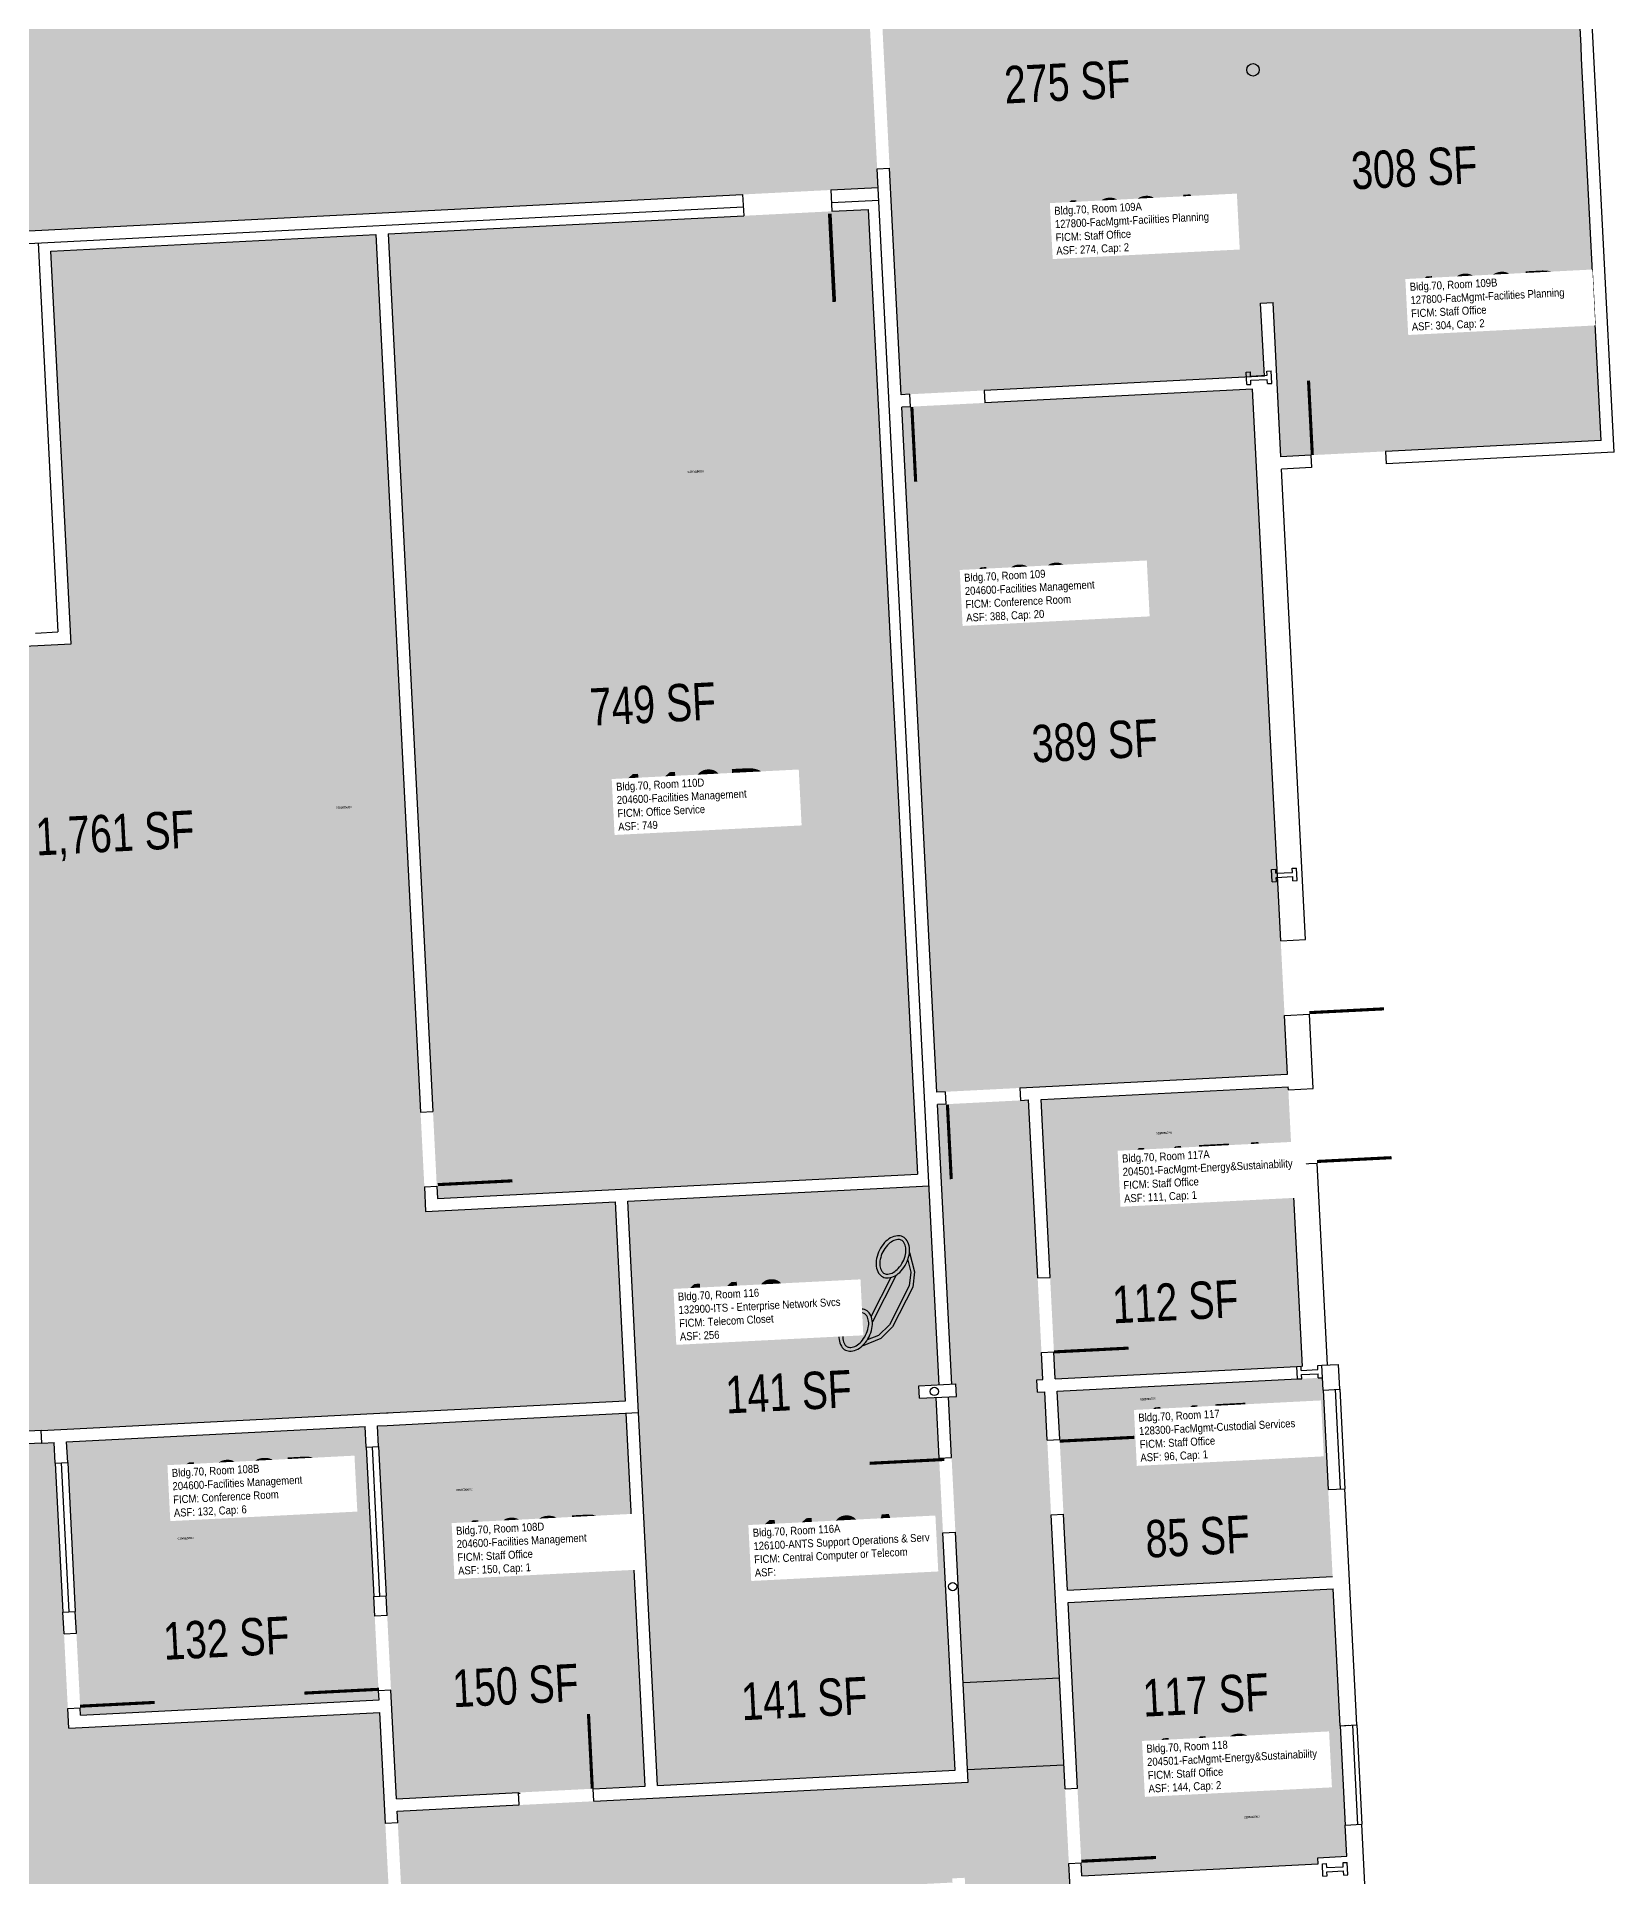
# Model space of a CAD drawing. Header units: inches. Extents: x 69217536 to 69218852, y 27687196 to 27690610.
# Drawn here: x 69218092 to 69218852, y 27687961 to 27688848 of the extents above; entities that cross this region are included whole.
import ezdxf
from ezdxf.enums import TextEntityAlignment as Align

# ---------------------------------------------------------------- set-up
doc = ezdxf.new("R2010")
doc.units = ezdxf.units.IN
doc.header["$LTSCALE"] = 50
doc.header["$MEASUREMENT"] = 0
doc.layers.get('0').update_dxf_attribs({"linetype": 'CONTINUOUS'})
for name, color, linetype in [('A-COLS', 5, 'CONTINUOUS'), ('A-DOOR', 2, 'CONTINUOUS'), ('A-FLOR', 3, 'CONTINUOUS'), ('A-GLAZ', 1, 'CONTINUOUS'), ('A-IDEN-ICON', 4, 'CONTINUOUS'), ('A-IDEN-RNUM', 7, 'CONTINUOUS'), ('A-IDEN-SNUM', 4, 'CONTINUOUS'), ('A-IDEN-VNUM', 4, 'CONTINUOUS'), ('A-WALL', 5, 'CONTINUOUS'), ('AREA-TEXT', 3, 'CONTINUOUS'), ('Rooms-Category-Color', 7, 'CONTINUOUS'), ('Rooms-College-Color', 7, 'CONTINUOUS'), ('Rooms-Department-Color', 7, 'CONTINUOUS'), ('Rooms-Division-Color', 7, 'CONTINUOUS'), ('Rooms-Information', 7, 'CONTINUOUS')]:
    doc.layers.add(name, color=color, linetype=linetype)
doc.styles.add('CP_AREA', font='arial.ttf', dxfattribs={"height": 15})
doc.styles.add('CP_ROOMSNUMBER', font='arial.ttf', dxfattribs={"height": 1})
doc.styles.add('CP_ROOMVNUMBER', font='arial.ttf', dxfattribs={"width": 0.85, "height": 0.075})

# ---------------------------------------------------------------- blocks, each defined once
blk = doc.blocks.new('CPPHONE')
for p, q in [((0.0096, 0.0252), (-0.0196, -0.0252)), ((0.0169, 0.0279), (-0.0182, -0.0329))]:
    blk.add_line(p, q)
for points in [[(0.0288, 0.0786, 0.139889), (0.0216, 0.0804, 0.107118), (0.0122, 0.0781, 0.079812), (0.0039, 0.0722, 0.067459), (-0.0035, 0.0626, 0.067459), (-0.008, 0.0515, 0.079812), (-0.009, 0.0413, 0.107118), (-0.0064, 0.032, 0.139889), (-0.0012, 0.0267, 0.139889), (0.0061, 0.0248, 0.107118), (0.0155, 0.0272, 0.079812), (0.0238, 0.0331, 0.067459), (0.0312, 0.0426, 0.067459), (0.0357, 0.0538, 0.079812), (0.0367, 0.0639, 0.107118), (0.034, 0.0732, 0.139889)], [(0.0263, 0.0743, 0.139889), (0.0218, 0.0754, 0.107118), (0.0144, 0.0736, 0.079812), (0.0074, 0.0686, 0.067459), (0.0008, 0.0601, 0.067459), (-0.0032, 0.0502, 0.079812), (-0.004, 0.0417, 0.107118), (-0.0019, 0.0344, 0.139889), (0.0013, 0.031, 0.139889), (0.0059, 0.0298, 0.107118), (0.0133, 0.0317, 0.079812), (0.0203, 0.0367, 0.067459), (0.0268, 0.0451, 0.067459), (0.0309, 0.055, 0.079812), (0.0317, 0.0636, 0.107118), (0.0296, 0.0709, 0.139889)], [(-0.0262, -0.0167, 0.139889), (-0.0334, -0.0148, 0.107118), (-0.0428, -0.0172, 0.079812), (-0.0511, -0.0231, 0.067459), (-0.0585, -0.0326, 0.067459), (-0.063, -0.0438, 0.079812), (-0.064, -0.0539, 0.107118), (-0.0614, -0.0632, 0.139889), (-0.0562, -0.0686, 0.139889), (-0.0489, -0.0704, 0.107118), (-0.0395, -0.0681, 0.079812), (-0.0312, -0.0622, 0.067459), (-0.0238, -0.0526, 0.067459), (-0.0193, -0.0415, 0.079812), (-0.0183, -0.0313, 0.107118), (-0.021, -0.022, 0.139889)], [(-0.0287, -0.021, 0.139889), (-0.0332, -0.0198, 0.107118), (-0.0406, -0.0217, 0.079812), (-0.0476, -0.0267, 0.067459), (-0.0542, -0.0351, 0.067459), (-0.0582, -0.045, 0.079812), (-0.059, -0.0536, 0.107118), (-0.0569, -0.0609, 0.139889), (-0.0537, -0.0643, 0.139889), (-0.0491, -0.0654, 0.107118), (-0.0417, -0.0636, 0.079812), (-0.0347, -0.0586, 0.067459), (-0.0282, -0.0501, 0.067459), (-0.0241, -0.0402, 0.079812), (-0.0233, -0.0317, 0.107118), (-0.0254, -0.0244, 0.139889)]]:
    blk.add_lwpolyline(points, format="xyb", close=True)
for points in [[(0.0364, 0.0572), (0.0417, 0.0308), (0.0382, 0.0108), (0.0082, -0.0411), (-0.0083, -0.0558), (-0.0338, -0.0645)], [(0.0334, 0.047), (0.0366, 0.0307), (0.0334, 0.0126), (0.0043, -0.0379), (-0.0109, -0.0514), (-0.0265, -0.0567)]]:
    blk.add_lwpolyline(points)

msp = doc.modelspace()

# ---------------------------------------------------------------- hatches: boundary and pattern name
at = {"layer": 'Rooms-Category-Color', "linetype": 'ByBlock', "true_color": 0xfa9ba3}
for points in [[(69218497.06, 27688774.86), (69218075.11, 27688753.34), (69217739.65, 27688736.34), (69217733.71, 27688852.81), (69217891.51, 27688860.85), (69217878.35, 27689118.79), (69218477.94, 27689149.37)], [(69218665.35, 27688915.95), (69218831.64, 27688924.44), (69218835.8, 27688843.04), (69218835.8, 27688843.04), (69218836.1, 27688837.05), (69218836.1, 27688837.05), (69218845.5, 27688652.97), (69218691.2, 27688645.1), (69218687.4, 27688719.48), (69218675.4, 27688718.87), (69218665.34, 27688915.95)], [(69218496.32, 27688907.32), (69218665.35, 27688915.95), (69218675.4, 27688718.87), (69218681.41, 27688719.17), (69218683.21, 27688683.93), (69218508.17, 27688675), (69218496.31, 27688907.32)], [(69218260.96, 27688752.52), (69218492.3, 27688764.31), (69218516.01, 27688299.28), (69218284.67, 27688287.47)], [(69218677.52, 27688677.63), (69218508.47, 27688669.01), (69218522.9, 27688386.32), (69218525.33, 27688338.73), (69218529.36, 27688338.93), (69218586.97, 27688341.87), (69218629.84, 27688344.06), (69218653.55, 27688345.27), (69218694.38, 27688347.35)], [(69218699.27, 27688251.56), (69218696.59, 27688303.97), (69218694.76, 27688339.92), (69218694.68, 27688341.36), (69218575.57, 27688335.28), (69218582.44, 27688200.54), (69218701.56, 27688206.62)], [(69218713.96, 27688147.17), (69218711.51, 27688195.1), (69218711.2, 27688201.1), (69218709.2, 27688201), (69218701.21, 27688200.59), (69218699.22, 27688200.49), (69218583.37, 27688194.58), (69218588.26, 27688098.7), (69218716.1, 27688105.23)], [(69218375.65, 27688183.97), (69218260.52, 27688178.1), (69218255.8, 27688177.86), (69218256.31, 27688167.87), (69218259.98, 27688095.97), (69218260.47, 27688086.37), (69218264.97, 27687998.1), (69218384.82, 27688004.21)], [(69218250.31, 27688167.56), (69218249.8, 27688177.55), (69218105.99, 27688170.22), (69218106.5, 27688160.23), (69218110.16, 27688088.32), (69218112.53, 27688041.97), (69218112.71, 27688038.39), (69218256.52, 27688045.72), (69218256.3, 27688050.11), (69218254.47, 27688086.06), (69218253.98, 27688095.65)], [(69218256.84, 27688039.73), (69218107.04, 27688032.09), (69218106.55, 27688041.67), (69218104.19, 27688088.02), (69218100.52, 27688159.92), (69218100.01, 27688169.91), (69218094.02, 27688169.6), (69217758.46, 27688152.49), (69217760.5, 27688112.41), (69217761.82, 27688086.58), (69217761.97, 27688083.58), (69217768.69, 27687951.75), (69217768.84, 27687948.76), (69217771.9, 27687888.84), (69218232.04, 27687912.3), (69218263.26, 27687913.89), (69218259.58, 27687986.13)], [(69218716.4, 27688099.23), (69218588.57, 27688092.71), (69218594.97, 27687967.2), (69218595.29, 27687960.88), (69218709.14, 27687966.69), (69218708.99, 27687969.68), (69218722.97, 27687970.4), (69218722.21, 27687985.38), (69218719.76, 27688033.31)]]:
    msp.add_hatch(color=241, dxfattribs=at).paths.add_polyline_path(points)
at = {"layer": 'Rooms-Category-Color', "linetype": 'ByBlock', "true_color": 0xe3c5e1}
for points in [[(69218108.09, 27688554.93), (69218098.44, 27688744.23), (69218254.95, 27688752.21), (69218278.99, 27688281.18), (69218370.43, 27688285.83), (69218375.33, 27688189.96), (69217761.13, 27688158.65), (69217736.96, 27688632.13), (69217828.73, 27688636.81), (69217830.61, 27688599.86), (69217971.35, 27688607.03), (69217974.36, 27688548.11)], [(69218390.8, 27688004.51), (69218534.15, 27688011.82), (69218526.97, 27688152.65), (69218383.62, 27688145.34)]]:
    msp.add_hatch(color=254, dxfattribs=at).paths.add_polyline_path(points)
at = {"layer": 'Rooms-Category-Color', "linetype": 'ByBlock', "true_color": 0xadadad}
for points in [[(69218573.8, 27688194.09), (69218573.49, 27688200.08), (69218576.45, 27688200.23), (69218569.58, 27688334.98), (69218525.62, 27688332.73), (69218532.52, 27688197.99), (69218534.58, 27688198.09), (69218534.88, 27688192.1), (69218530.97, 27688191.9), (69218540.46, 27688006.1), (69218265.3, 27687992.07), (69218265.59, 27687986.41), (69218269.12, 27687917.17), (69218273.83, 27687917.41), (69218370.98, 27687922.36), (69218369.61, 27687949.33), (69218381.96, 27687949.96), (69218532.92, 27687957.7), (69218532.81, 27687959.69), (69218538.81, 27687960), (69218553.59, 27687670.38), (69218504.19, 27687667.82), (69218384.27, 27687661.73), (69218336.34, 27687659.26), (69218328.35, 27687658.85), (69218328.04, 27687664.84), (69218330.04, 27687664.95), (69218327.59, 27687712.91), (69218279.65, 27687710.46), (69218282.1, 27687662.53), (69218284.1, 27687662.63), (69218284.4, 27687656.64), (69218184.53, 27687651.54), (69218183.62, 27687669.51), (69218165.64, 27687668.6), (69218166.56, 27687650.62), (69218041.26, 27687644.22), (69218005.3, 27687642.39), (69217995.78, 27687641.9), (69217943.74, 27687639.24), (69217827.49, 27687741.45), (69217785.55, 27687739.31), (69217786.77, 27687715.34), (69217788.6, 27687679.39), (69217790.6, 27687679.49), (69217790.7, 27687677.5), (69217798.69, 27687677.9), (69217798.59, 27687679.9), (69217800.59, 27687680), (69217800.89, 27687674.01), (69217798.89, 27687673.91), (69217798.79, 27687675.91), (69217790.8, 27687675.5), (69217790.91, 27687673.5), (69217788.91, 27687673.4), (69217790.74, 27687637.45), (69217857.65, 27687640.86), (69217857.96, 27687634.87), (69217835.99, 27687633.74), (69217836.88, 27687616.28), (69217839.66, 27687561.84), (69217941.75, 27687567.04), (69217951.51, 27687567.54), (69217999.45, 27687569.99), (69218280.09, 27687584.32), (69218279.78, 27687590.31), (69218458.38, 27687599.43), (69218741.18, 27687613.87), (69218735.91, 27687717.01), (69218735.72, 27687720.73), (69218721.74, 27687720.01), (69218721.54, 27687724.01), (69218601.69, 27687717.89), (69218601.12, 27687729.16), (69218591.74, 27687912.95), (69218588.98, 27687966.9), (69218577.38, 27688194.27), (69218573.8, 27688194.09)], [(69218516.62, 27688197.18), (69218526.53, 27688197.68), (69218521.63, 27688293.56), (69218376.43, 27688286.15), (69218383.62, 27688145.33), (69218526.97, 27688152.65), (69218524.98, 27688191.6), (69218516.93, 27688191.19)]]:
    msp.add_hatch(color=253, dxfattribs=at).paths.add_polyline_path(points)
at = {"layer": 'Rooms-College-Color', "linetype": 'ByBlock', "true_color": 0x80bc67}
for points in [[(69218497.06, 27688774.86), (69218075.11, 27688753.34), (69217739.65, 27688736.34), (69217733.71, 27688852.81), (69217891.51, 27688860.85), (69217878.35, 27689118.79), (69218477.94, 27689149.37)], [(69218665.35, 27688915.95), (69218831.64, 27688924.44), (69218835.8, 27688843.04), (69218835.8, 27688843.04), (69218836.1, 27688837.05), (69218836.1, 27688837.05), (69218845.5, 27688652.97), (69218691.2, 27688645.1), (69218687.4, 27688719.48), (69218675.4, 27688718.87), (69218665.34, 27688915.95)], [(69218496.32, 27688907.32), (69218665.35, 27688915.95), (69218675.4, 27688718.87), (69218681.41, 27688719.17), (69218683.21, 27688683.93), (69218508.17, 27688675), (69218496.31, 27688907.32)], [(69218260.96, 27688752.52), (69218492.3, 27688764.31), (69218516.01, 27688299.28), (69218284.67, 27688287.47)], [(69218108.09, 27688554.93), (69218098.44, 27688744.23), (69218254.95, 27688752.21), (69218278.99, 27688281.18), (69218370.43, 27688285.83), (69218375.33, 27688189.96), (69217761.13, 27688158.65), (69217736.96, 27688632.13), (69217828.73, 27688636.81), (69217830.61, 27688599.86), (69217971.35, 27688607.03), (69217974.36, 27688548.11)], [(69218677.52, 27688677.63), (69218508.47, 27688669.01), (69218522.9, 27688386.32), (69218525.33, 27688338.73), (69218529.36, 27688338.93), (69218586.97, 27688341.87), (69218629.84, 27688344.06), (69218653.55, 27688345.27), (69218694.38, 27688347.35)], [(69218699.27, 27688251.56), (69218696.59, 27688303.97), (69218694.76, 27688339.92), (69218694.68, 27688341.36), (69218575.57, 27688335.28), (69218582.44, 27688200.54), (69218701.56, 27688206.62)], [(69218516.62, 27688197.18), (69218526.53, 27688197.68), (69218521.63, 27688293.56), (69218376.43, 27688286.15), (69218383.62, 27688145.33), (69218526.97, 27688152.65), (69218524.98, 27688191.6), (69218516.93, 27688191.19)], [(69218713.96, 27688147.17), (69218711.51, 27688195.1), (69218711.2, 27688201.1), (69218709.2, 27688201), (69218701.21, 27688200.59), (69218699.22, 27688200.49), (69218583.37, 27688194.58), (69218588.26, 27688098.7), (69218716.1, 27688105.23)], [(69218375.65, 27688183.97), (69218260.52, 27688178.1), (69218255.8, 27688177.86), (69218256.31, 27688167.87), (69218259.98, 27688095.97), (69218260.47, 27688086.37), (69218264.97, 27687998.1), (69218384.82, 27688004.21)], [(69218250.31, 27688167.56), (69218249.8, 27688177.55), (69218105.99, 27688170.22), (69218106.5, 27688160.23), (69218110.16, 27688088.32), (69218112.53, 27688041.97), (69218112.71, 27688038.39), (69218256.52, 27688045.72), (69218256.3, 27688050.11), (69218254.47, 27688086.06), (69218253.98, 27688095.65)], [(69218256.84, 27688039.73), (69218107.04, 27688032.09), (69218106.55, 27688041.67), (69218104.19, 27688088.02), (69218100.52, 27688159.92), (69218100.01, 27688169.91), (69218094.02, 27688169.6), (69217758.46, 27688152.49), (69217760.5, 27688112.41), (69217761.82, 27688086.58), (69217761.97, 27688083.58), (69217768.69, 27687951.75), (69217768.84, 27687948.76), (69217771.9, 27687888.84), (69218232.04, 27687912.3), (69218263.26, 27687913.89), (69218259.58, 27687986.13)], [(69218716.4, 27688099.23), (69218588.57, 27688092.71), (69218594.97, 27687967.2), (69218595.29, 27687960.88), (69218709.14, 27687966.69), (69218708.99, 27687969.68), (69218722.97, 27687970.4), (69218722.21, 27687985.38), (69218719.76, 27688033.31)]]:
    msp.add_hatch(color=83, dxfattribs=at).paths.add_polyline_path(points)
at = {"layer": 'Rooms-College-Color', "linetype": 'ByBlock', "true_color": 0xadadad}
for points in [[(69218573.8, 27688194.09), (69218573.49, 27688200.08), (69218576.45, 27688200.23), (69218569.58, 27688334.98), (69218525.62, 27688332.73), (69218532.52, 27688197.99), (69218534.58, 27688198.09), (69218534.88, 27688192.1), (69218530.97, 27688191.9), (69218540.46, 27688006.1), (69218265.3, 27687992.07), (69218265.59, 27687986.41), (69218269.12, 27687917.17), (69218273.83, 27687917.41), (69218370.98, 27687922.36), (69218369.61, 27687949.33), (69218381.96, 27687949.96), (69218532.92, 27687957.7), (69218532.81, 27687959.69), (69218538.81, 27687960), (69218553.59, 27687670.38), (69218504.19, 27687667.82), (69218384.27, 27687661.73), (69218336.34, 27687659.26), (69218328.35, 27687658.85), (69218328.04, 27687664.84), (69218330.04, 27687664.95), (69218327.59, 27687712.91), (69218279.65, 27687710.46), (69218282.1, 27687662.53), (69218284.1, 27687662.63), (69218284.4, 27687656.64), (69218184.53, 27687651.54), (69218183.62, 27687669.51), (69218165.64, 27687668.6), (69218166.56, 27687650.62), (69218041.26, 27687644.22), (69218005.3, 27687642.39), (69217995.78, 27687641.9), (69217943.74, 27687639.24), (69217827.49, 27687741.45), (69217785.55, 27687739.31), (69217786.77, 27687715.34), (69217788.6, 27687679.39), (69217790.6, 27687679.49), (69217790.7, 27687677.5), (69217798.69, 27687677.9), (69217798.59, 27687679.9), (69217800.59, 27687680), (69217800.89, 27687674.01), (69217798.89, 27687673.91), (69217798.79, 27687675.91), (69217790.8, 27687675.5), (69217790.91, 27687673.5), (69217788.91, 27687673.4), (69217790.74, 27687637.45), (69217857.65, 27687640.86), (69217857.96, 27687634.87), (69217835.99, 27687633.74), (69217836.88, 27687616.28), (69217839.66, 27687561.84), (69217941.75, 27687567.04), (69217951.51, 27687567.54), (69217999.45, 27687569.99), (69218280.09, 27687584.32), (69218279.78, 27687590.31), (69218458.38, 27687599.43), (69218741.18, 27687613.87), (69218735.91, 27687717.01), (69218735.72, 27687720.73), (69218721.74, 27687720.01), (69218721.54, 27687724.01), (69218601.69, 27687717.89), (69218601.12, 27687729.16), (69218591.74, 27687912.95), (69218588.98, 27687966.9), (69218577.38, 27688194.27), (69218573.8, 27688194.09)], [(69218390.8, 27688004.51), (69218534.15, 27688011.82), (69218526.97, 27688152.65), (69218383.62, 27688145.34)]]:
    msp.add_hatch(color=253, dxfattribs=at).paths.add_polyline_path(points)
at = {"layer": 'Rooms-Department-Color', "linetype": 'ByBlock', "true_color": 0x80bc67}
for points in [[(69218497.06, 27688774.86), (69218075.11, 27688753.34), (69217739.65, 27688736.34), (69217733.71, 27688852.81), (69217891.51, 27688860.85), (69217878.35, 27689118.79), (69218477.94, 27689149.37)], [(69218665.35, 27688915.95), (69218831.64, 27688924.44), (69218835.8, 27688843.04), (69218835.8, 27688843.04), (69218836.1, 27688837.05), (69218836.1, 27688837.05), (69218845.5, 27688652.97), (69218691.2, 27688645.1), (69218687.4, 27688719.48), (69218675.4, 27688718.87), (69218665.34, 27688915.95)], [(69218496.32, 27688907.32), (69218665.35, 27688915.95), (69218675.4, 27688718.87), (69218681.41, 27688719.17), (69218683.21, 27688683.93), (69218508.17, 27688675), (69218496.31, 27688907.32)], [(69218260.96, 27688752.52), (69218492.3, 27688764.31), (69218516.01, 27688299.28), (69218284.67, 27688287.47)], [(69218108.09, 27688554.93), (69218098.44, 27688744.23), (69218254.95, 27688752.21), (69218278.99, 27688281.18), (69218370.43, 27688285.83), (69218375.33, 27688189.96), (69217761.13, 27688158.65), (69217736.96, 27688632.13), (69217828.73, 27688636.81), (69217830.61, 27688599.86), (69217971.35, 27688607.03), (69217974.36, 27688548.11)], [(69218677.52, 27688677.63), (69218508.47, 27688669.01), (69218522.9, 27688386.32), (69218525.33, 27688338.73), (69218529.36, 27688338.93), (69218586.97, 27688341.87), (69218629.84, 27688344.06), (69218653.55, 27688345.27), (69218694.38, 27688347.35)], [(69218699.27, 27688251.56), (69218696.59, 27688303.97), (69218694.76, 27688339.92), (69218694.68, 27688341.36), (69218575.57, 27688335.28), (69218582.44, 27688200.54), (69218701.56, 27688206.62)], [(69218713.96, 27688147.17), (69218711.51, 27688195.1), (69218711.2, 27688201.1), (69218709.2, 27688201), (69218701.21, 27688200.59), (69218699.22, 27688200.49), (69218583.37, 27688194.58), (69218588.26, 27688098.7), (69218716.1, 27688105.23)], [(69218375.65, 27688183.97), (69218260.52, 27688178.1), (69218255.8, 27688177.86), (69218256.31, 27688167.87), (69218259.98, 27688095.97), (69218260.47, 27688086.37), (69218264.97, 27687998.1), (69218384.82, 27688004.21)], [(69218250.31, 27688167.56), (69218249.8, 27688177.55), (69218105.99, 27688170.22), (69218106.5, 27688160.23), (69218110.16, 27688088.32), (69218112.53, 27688041.97), (69218112.71, 27688038.39), (69218256.52, 27688045.72), (69218256.3, 27688050.11), (69218254.47, 27688086.06), (69218253.98, 27688095.65)], [(69218256.84, 27688039.73), (69218107.04, 27688032.09), (69218106.55, 27688041.67), (69218104.19, 27688088.02), (69218100.52, 27688159.92), (69218100.01, 27688169.91), (69218094.02, 27688169.6), (69217758.46, 27688152.49), (69217760.5, 27688112.41), (69217761.82, 27688086.58), (69217761.97, 27688083.58), (69217768.69, 27687951.75), (69217768.84, 27687948.76), (69217771.9, 27687888.84), (69218232.04, 27687912.3), (69218263.26, 27687913.89), (69218259.58, 27687986.13)], [(69218390.8, 27688004.51), (69218534.15, 27688011.82), (69218526.97, 27688152.65), (69218383.62, 27688145.34)], [(69218716.4, 27688099.23), (69218588.57, 27688092.71), (69218594.97, 27687967.2), (69218595.29, 27687960.88), (69218709.14, 27687966.69), (69218708.99, 27687969.68), (69218722.97, 27687970.4), (69218722.21, 27687985.38), (69218719.76, 27688033.31)]]:
    msp.add_hatch(color=83, dxfattribs=at).paths.add_polyline_path(points)
at = {"layer": 'Rooms-Department-Color', "linetype": 'ByBlock', "true_color": 0xacacac}
for points in [[(69218573.8, 27688194.09), (69218573.49, 27688200.08), (69218576.45, 27688200.23), (69218569.58, 27688334.98), (69218525.62, 27688332.73), (69218532.52, 27688197.99), (69218534.58, 27688198.09), (69218534.88, 27688192.1), (69218530.97, 27688191.9), (69218540.46, 27688006.1), (69218265.3, 27687992.07), (69218265.59, 27687986.41), (69218269.12, 27687917.17), (69218273.83, 27687917.41), (69218370.98, 27687922.36), (69218369.61, 27687949.33), (69218381.96, 27687949.96), (69218532.92, 27687957.7), (69218532.81, 27687959.69), (69218538.81, 27687960), (69218553.59, 27687670.38), (69218504.19, 27687667.82), (69218384.27, 27687661.73), (69218336.34, 27687659.26), (69218328.35, 27687658.85), (69218328.04, 27687664.84), (69218330.04, 27687664.95), (69218327.59, 27687712.91), (69218279.65, 27687710.46), (69218282.1, 27687662.53), (69218284.1, 27687662.63), (69218284.4, 27687656.64), (69218184.53, 27687651.54), (69218183.62, 27687669.51), (69218165.64, 27687668.6), (69218166.56, 27687650.62), (69218041.26, 27687644.22), (69218005.3, 27687642.39), (69217995.78, 27687641.9), (69217943.74, 27687639.24), (69217827.49, 27687741.45), (69217785.55, 27687739.31), (69217786.77, 27687715.34), (69217788.6, 27687679.39), (69217790.6, 27687679.49), (69217790.7, 27687677.5), (69217798.69, 27687677.9), (69217798.59, 27687679.9), (69217800.59, 27687680), (69217800.89, 27687674.01), (69217798.89, 27687673.91), (69217798.79, 27687675.91), (69217790.8, 27687675.5), (69217790.91, 27687673.5), (69217788.91, 27687673.4), (69217790.74, 27687637.45), (69217857.65, 27687640.86), (69217857.96, 27687634.87), (69217835.99, 27687633.74), (69217836.88, 27687616.28), (69217839.66, 27687561.84), (69217941.75, 27687567.04), (69217951.51, 27687567.54), (69217999.45, 27687569.99), (69218280.09, 27687584.32), (69218279.78, 27687590.31), (69218458.38, 27687599.43), (69218741.18, 27687613.87), (69218735.91, 27687717.01), (69218735.72, 27687720.73), (69218721.74, 27687720.01), (69218721.54, 27687724.01), (69218601.69, 27687717.89), (69218601.12, 27687729.16), (69218591.74, 27687912.95), (69218588.98, 27687966.9), (69218577.38, 27688194.27), (69218573.8, 27688194.09)], [(69218516.62, 27688197.18), (69218526.53, 27688197.68), (69218521.63, 27688293.56), (69218376.43, 27688286.15), (69218383.62, 27688145.33), (69218526.97, 27688152.65), (69218524.98, 27688191.6), (69218516.93, 27688191.19)]]:
    msp.add_hatch(color=253, dxfattribs=at).paths.add_polyline_path(points)
at = {"layer": 'Rooms-Division-Color', "linetype": 'ByBlock', "true_color": 0x80bc67}
for points in [[(69218497.06, 27688774.86), (69218075.11, 27688753.34), (69217739.65, 27688736.34), (69217733.71, 27688852.81), (69217891.51, 27688860.85), (69217878.35, 27689118.79), (69218477.94, 27689149.37)], [(69218665.35, 27688915.95), (69218831.64, 27688924.44), (69218835.8, 27688843.04), (69218835.8, 27688843.04), (69218836.1, 27688837.05), (69218836.1, 27688837.05), (69218845.5, 27688652.97), (69218691.2, 27688645.1), (69218687.4, 27688719.48), (69218675.4, 27688718.87), (69218665.34, 27688915.95)], [(69218496.32, 27688907.32), (69218665.35, 27688915.95), (69218675.4, 27688718.87), (69218681.41, 27688719.17), (69218683.21, 27688683.93), (69218508.17, 27688675), (69218496.31, 27688907.32)], [(69218260.96, 27688752.52), (69218492.3, 27688764.31), (69218516.01, 27688299.28), (69218284.67, 27688287.47)], [(69218108.09, 27688554.93), (69218098.44, 27688744.23), (69218254.95, 27688752.21), (69218278.99, 27688281.18), (69218370.43, 27688285.83), (69218375.33, 27688189.96), (69217761.13, 27688158.65), (69217736.96, 27688632.13), (69217828.73, 27688636.81), (69217830.61, 27688599.86), (69217971.35, 27688607.03), (69217974.36, 27688548.11)], [(69218677.52, 27688677.63), (69218508.47, 27688669.01), (69218522.9, 27688386.32), (69218525.33, 27688338.73), (69218529.36, 27688338.93), (69218586.97, 27688341.87), (69218629.84, 27688344.06), (69218653.55, 27688345.27), (69218694.38, 27688347.35)], [(69218699.27, 27688251.56), (69218696.59, 27688303.97), (69218694.76, 27688339.92), (69218694.68, 27688341.36), (69218575.57, 27688335.28), (69218582.44, 27688200.54), (69218701.56, 27688206.62)], [(69218713.96, 27688147.17), (69218711.51, 27688195.1), (69218711.2, 27688201.1), (69218709.2, 27688201), (69218701.21, 27688200.59), (69218699.22, 27688200.49), (69218583.37, 27688194.58), (69218588.26, 27688098.7), (69218716.1, 27688105.23)], [(69218375.65, 27688183.97), (69218260.52, 27688178.1), (69218255.8, 27688177.86), (69218256.31, 27688167.87), (69218259.98, 27688095.97), (69218260.47, 27688086.37), (69218264.97, 27687998.1), (69218384.82, 27688004.21)], [(69218250.31, 27688167.56), (69218249.8, 27688177.55), (69218105.99, 27688170.22), (69218106.5, 27688160.23), (69218110.16, 27688088.32), (69218112.53, 27688041.97), (69218112.71, 27688038.39), (69218256.52, 27688045.72), (69218256.3, 27688050.11), (69218254.47, 27688086.06), (69218253.98, 27688095.65)], [(69218256.84, 27688039.73), (69218107.04, 27688032.09), (69218106.55, 27688041.67), (69218104.19, 27688088.02), (69218100.52, 27688159.92), (69218100.01, 27688169.91), (69218094.02, 27688169.6), (69217758.46, 27688152.49), (69217760.5, 27688112.41), (69217761.82, 27688086.58), (69217761.97, 27688083.58), (69217768.69, 27687951.75), (69217768.84, 27687948.76), (69217771.9, 27687888.84), (69218232.04, 27687912.3), (69218263.26, 27687913.89), (69218259.58, 27687986.13)], [(69218390.8, 27688004.51), (69218534.15, 27688011.82), (69218526.97, 27688152.65), (69218383.62, 27688145.34)], [(69218716.4, 27688099.23), (69218588.57, 27688092.71), (69218594.97, 27687967.2), (69218595.29, 27687960.88), (69218709.14, 27687966.69), (69218708.99, 27687969.68), (69218722.97, 27687970.4), (69218722.21, 27687985.38), (69218719.76, 27688033.31)]]:
    msp.add_hatch(color=83, dxfattribs=at).paths.add_polyline_path(points)
at = {"layer": 'Rooms-Division-Color', "linetype": 'ByBlock', "true_color": 0xadadad}
for points in [[(69218573.8, 27688194.09), (69218573.49, 27688200.08), (69218576.45, 27688200.23), (69218569.58, 27688334.98), (69218525.62, 27688332.73), (69218532.52, 27688197.99), (69218534.58, 27688198.09), (69218534.88, 27688192.1), (69218530.97, 27688191.9), (69218540.46, 27688006.1), (69218265.3, 27687992.07), (69218265.59, 27687986.41), (69218269.12, 27687917.17), (69218273.83, 27687917.41), (69218370.98, 27687922.36), (69218369.61, 27687949.33), (69218381.96, 27687949.96), (69218532.92, 27687957.7), (69218532.81, 27687959.69), (69218538.81, 27687960), (69218553.59, 27687670.38), (69218504.19, 27687667.82), (69218384.27, 27687661.73), (69218336.34, 27687659.26), (69218328.35, 27687658.85), (69218328.04, 27687664.84), (69218330.04, 27687664.95), (69218327.59, 27687712.91), (69218279.65, 27687710.46), (69218282.1, 27687662.53), (69218284.1, 27687662.63), (69218284.4, 27687656.64), (69218184.53, 27687651.54), (69218183.62, 27687669.51), (69218165.64, 27687668.6), (69218166.56, 27687650.62), (69218041.26, 27687644.22), (69218005.3, 27687642.39), (69217995.78, 27687641.9), (69217943.74, 27687639.24), (69217827.49, 27687741.45), (69217785.55, 27687739.31), (69217786.77, 27687715.34), (69217788.6, 27687679.39), (69217790.6, 27687679.49), (69217790.7, 27687677.5), (69217798.69, 27687677.9), (69217798.59, 27687679.9), (69217800.59, 27687680), (69217800.89, 27687674.01), (69217798.89, 27687673.91), (69217798.79, 27687675.91), (69217790.8, 27687675.5), (69217790.91, 27687673.5), (69217788.91, 27687673.4), (69217790.74, 27687637.45), (69217857.65, 27687640.86), (69217857.96, 27687634.87), (69217835.99, 27687633.74), (69217836.88, 27687616.28), (69217839.66, 27687561.84), (69217941.75, 27687567.04), (69217951.51, 27687567.54), (69217999.45, 27687569.99), (69218280.09, 27687584.32), (69218279.78, 27687590.31), (69218458.38, 27687599.43), (69218741.18, 27687613.87), (69218735.91, 27687717.01), (69218735.72, 27687720.73), (69218721.74, 27687720.01), (69218721.54, 27687724.01), (69218601.69, 27687717.89), (69218601.12, 27687729.16), (69218591.74, 27687912.95), (69218588.98, 27687966.9), (69218577.38, 27688194.27), (69218573.8, 27688194.09)], [(69218516.62, 27688197.18), (69218526.53, 27688197.68), (69218521.63, 27688293.56), (69218376.43, 27688286.15), (69218383.62, 27688145.33), (69218526.97, 27688152.65), (69218524.98, 27688191.6), (69218516.93, 27688191.19)]]:
    msp.add_hatch(color=253, dxfattribs=at).paths.add_polyline_path(points)

# ---------------------------------------------------------------- linework, layer by layer
at = {"layer": 'A-COLS'}
for p, q in [((69218674.44, 27688685.86), (69218676.44, 27688685.96)), ((69218674.74, 27688679.87), (69218674.44, 27688685.86)), ((69218674.74, 27688679.87), (69218676.74, 27688679.97)), ((69218676.54, 27688683.96), (69218676.44, 27688685.96)), ((69218676.54, 27688683.96), (69218684.53, 27688684.37)), ((69218676.64, 27688681.97), (69218684.63, 27688682.37)), ((69218676.74, 27688679.97), (69218676.64, 27688681.97)), ((69218684.43, 27688686.37), (69218686.42, 27688686.47)), ((69218684.53, 27688684.37), (69218684.43, 27688686.37)), ((69218684.73, 27688680.38), (69218684.63, 27688682.37)), ((69218684.73, 27688680.38), (69218686.73, 27688680.48)), ((69218686.73, 27688680.48), (69218686.42, 27688686.47)), ((69218686.67, 27688446.17), (69218688.67, 27688446.27)), ((69218686.98, 27688440.18), (69218686.67, 27688446.17)), ((69218686.98, 27688440.18), (69218688.98, 27688440.28)), ((69218688.77, 27688444.28), (69218688.67, 27688446.27)), ((69218688.77, 27688444.28), (69218696.76, 27688444.68)), ((69218688.88, 27688442.28), (69218696.87, 27688442.69)), ((69218688.98, 27688440.28), (69218688.88, 27688442.28)), ((69218696.66, 27688446.68), (69218698.66, 27688446.78)), ((69218696.76, 27688444.68), (69218696.66, 27688446.68)), ((69218696.97, 27688440.69), (69218696.87, 27688442.69)), ((69218696.97, 27688440.69), (69218698.96, 27688440.79)), ((69218698.96, 27688440.79), (69218698.66, 27688446.78)), ((69218698.91, 27688206.48), (69218700.91, 27688206.59)), ((69218699.22, 27688200.49), (69218698.91, 27688206.48)), ((69218699.22, 27688200.49), (69218701.21, 27688200.59)), ((69218701.01, 27688204.59), (69218700.91, 27688206.59)), ((69218701.01, 27688204.59), (69218709, 27688205)), ((69218701.11, 27688202.59), (69218709.1, 27688203)), ((69218701.21, 27688200.59), (69218701.11, 27688202.59)), ((69218708.9, 27688206.99), (69218710.9, 27688207.09)), ((69218709, 27688205), (69218708.9, 27688206.99)), ((69218709.2, 27688201), (69218709.1, 27688203)), ((69218709.2, 27688201), (69218711.2, 27688201.1)), ((69218711.2, 27688201.1), (69218710.9, 27688207.09)), ((69218711.15, 27687966.8), (69218713.14, 27687966.9)), ((69218711.45, 27687960.8), (69218711.15, 27687966.8)), ((69218711.45, 27687960.8), (69218713.45, 27687960.91)), ((69218713.25, 27687964.9), (69218713.14, 27687966.9)), ((69218713.25, 27687964.9), (69218721.24, 27687965.31)), ((69218713.35, 27687962.9), (69218721.34, 27687963.31)), ((69218713.45, 27687960.91), (69218713.35, 27687962.9)), ((69218721.13, 27687967.31), (69218723.13, 27687967.41)), ((69218721.24, 27687965.31), (69218721.13, 27687967.31)), ((69218721.44, 27687961.31), (69218721.34, 27687963.31)), ((69218721.44, 27687961.31), (69218723.44, 27687961.41)), ((69218723.44, 27687961.41), (69218723.13, 27687967.41))]:
    msp.add_line(p, q, dxfattribs=at)
at = {"layer": 'A-COLS', "linetype": 'ByBlock'}
msp.add_circle((69218677.74, 27688831.64), 3, dxfattribs=at)
at = {"layer": 'A-COLS'}
for centre in [(69218524.16, 27688194.48), (69218532.96, 27688100.37)]:
    msp.add_circle(centre, 2, dxfattribs=at)
at = {"layer": 'A-DOOR', "linetype": 'Continuous'}
for points in [[(69218473.77, 27688762.26, 1.77, 1.77, 0), (69218475.93, 27688719.75, 0, 0, 0), (69218476.82, 27688719.8, 0, 0, -0.414214), (69218432.14, 27688760.14, 0, 0, -0.414214)], [(69218706.31, 27688645.87, 1.5, 1.5, 0), (69218704.48, 27688681.82, 0, 0, 0), (69218703.73, 27688681.78, 0, 0, -0.414214), (69218741.52, 27688647.66, 0, 0, -0.414214)], [(69218513.31, 27688669.04, 1.5, 1.5, 0), (69218515.15, 27688633.08, 0, 0, 0), (69218514.4, 27688633.04, 0, 0, 0.414214), (69218548.52, 27688670.83, 0, 0, 0.414214)], [(69218530.46, 27688332.76, 1.5, 1.5, 0), (69218532.3, 27688296.81, 0, 0, 0), (69218531.55, 27688296.77, 0, 0, 0.414214), (69218565.67, 27688334.56, 0, 0, 0.414214)]]:
    msp.add_lwpolyline(points, format="xyseb", dxfattribs=at)
at = {"layer": 'A-DOOR'}
for points in [[(69218704.87, 27688377.09, 1.5, 1.5, 0), (69218740.83, 27688378.92, 0, 0, 0), (69218740.79, 27688379.67, 0, 0, 0.414214), (69218701.58, 27688412.22, 0, 0, 0.414214)], [(69218708.53, 27688305.33, 1.5, 1.5, 0), (69218744.49, 27688307.17, 0, 0, 0), (69218744.45, 27688307.92, 0, 0, 0.414214), (69218705.24, 27688340.46, 0, 0, 0.414214)], [(69218284.88, 27688294.17, 1.5, 1.5, 0), (69218320.83, 27688296.01, 0, 0, 0), (69218320.79, 27688296.75, 0, 0, 0.414214), (69218281.58, 27688329.3, 0, 0, 0.414214)], [(69218581.78, 27688213.52, 1.5, 1.5, 0), (69218617.74, 27688215.35, 0, 0, 0), (69218617.7, 27688216.1, 0, 0, 0.387915), (69218579.95, 27688249.47, 0, 0, 0.414214)], [(69218584.54, 27688170.5, 1.5, 1.5, 0), (69218620.49, 27688172.34, 0, 0, 0), (69218620.53, 27688171.59, 0, 0, -0.414214), (69218584.84, 27688135.22, 0, 0, -0.414214)], [(69218528.98, 27688161.66, 1.5, 1.5, 0), (69218493.02, 27688159.82, 0, 0, 0), (69218492.98, 27688160.57, 0, 0, 0.414214), (69218530.77, 27688126.45, 0, 0, 0.414214)], [(69218256.53, 27688050.87, 1.5, 1.5, 0), (69218220.58, 27688049.03, 0, 0, 0), (69218220.54, 27688049.78, 0, 0, -0.414214), (69218256.23, 27688086.15, 0, 0, -0.414214)], [(69218112.42, 27688042.71, 1.5, 1.5, 0), (69218148.37, 27688044.54, 0, 0, 0), (69218148.34, 27688045.29, 0, 0, 0.414214), (69218109.13, 27688077.84, 0, 0, 0.414214)], [(69218359.31, 27688002.97, 1.5, 1.5, 0), (69218357.48, 27688038.92, 0, 0, 0), (69218356.73, 27688038.88, 0, 0, 0.414214), (69218324.18, 27687999.68, 0, 0, 0.414214)], [(69218595.04, 27687967.96, 1.5, 1.5, 0), (69218630.99, 27687969.79, 0, 0, 0), (69218630.95, 27687970.54, 0, 0, 0.414214), (69218591.74, 27688003.08, 0, 0, 0.414214)], [(69218261.63, 27687950.94, 1.5, 1.5, 0), (69218225.68, 27687949.1, 0, 0, 0), (69218225.64, 27687949.85, 0, 0, -0.414214), (69218261.34, 27687986.22, 0, 0, -0.414214)]]:
    msp.add_lwpolyline(points, format="xyseb", dxfattribs=at)
at = {"layer": 'A-FLOR'}
for p, q in [((69218538.01, 27688054.08), (69218584.41, 27688056.45)), ((69218540.15, 27688012.14), (69218586.55, 27688014.51))]:
    msp.add_line(p, q, dxfattribs=at)
at = {"layer": 'A-GLAZ'}
for p, q in [((69218711.51, 27688195.11), (69218713.95, 27688147.17)), ((69218719.95, 27688147.48), (69218717.5, 27688195.42)), ((69218719.5, 27688195.52), (69218721.94, 27688147.58)), ((69218250.31, 27688167.56), (69218253.98, 27688095.66)), ((69218256.98, 27688095.81), (69218253.31, 27688167.71)), ((69218256.3, 27688167.87), (69218259.97, 27688095.96)), ((69218100.51, 27688159.91), (69218104.18, 27688088.01)), ((69218107.17, 27688088.16), (69218103.5, 27688160.07)), ((69218106.5, 27688160.22), (69218110.17, 27688088.31)), ((69218719.77, 27688033.32), (69218722.21, 27687985.38)), ((69218728.21, 27687985.69), (69218725.76, 27688033.63)), ((69218727.76, 27688033.73), (69218730.2, 27687985.79))]:
    msp.add_line(p, q, dxfattribs=at)
at = {"layer": 'A-GLAZ', "linetype": 'Continuous'}
for p, q in [((69218713.95, 27688147.17), (69218721.94, 27688147.58)), ((69218719.77, 27688033.32), (69218727.76, 27688033.73)), ((69218722.21, 27687985.38), (69218730.2, 27687985.79))]:
    msp.add_line(p, q, dxfattribs=at)
at = {"layer": 'A-WALL'}
for p, q in [((69218835.8, 27688843.04), (69218834.22, 27688873.87)), ((69218851.79, 27688647.29), (69218840.21, 27688874.17)), ((69218845.5, 27688652.97), (69218836.1, 27688837.05)), ((69218496.6, 27688783.84), (69218502.59, 27688784.15)), ((69218526.53, 27688197.52), (69218496.6, 27688783.84)), ((69218508.17, 27688675), (69218502.59, 27688784.15)), ((69218075.11, 27688753.34), (69218431.74, 27688771.53)), ((69218474.23, 27688773.69), (69218497.06, 27688774.86)), ((69218474.53, 27688767.7), (69218497.37, 27688768.86)), ((69218081.41, 27688747.65), (69218432.05, 27688765.53)), ((69218681.41, 27688719.17), (69218687.4, 27688719.48)), ((69218683.21, 27688683.93), (69218681.41, 27688719.17)), ((69218691.2, 27688645.1), (69218687.4, 27688719.48)), ((69218683.21, 27688683.93), (69218548.17, 27688677.04)), ((69218512.21, 27688675.2), (69218508.17, 27688675)), ((69218677.52, 27688677.63), (69218548.47, 27688671.05)), ((69218691.09, 27688411.68), (69218677.52, 27688677.63)), ((69218512.52, 27688669.21), (69218508.47, 27688669.01)), ((69218525.33, 27688338.73), (69218508.47, 27688669.01)), ((69218845.5, 27688652.97), (69218741.51, 27688647.66)), ((69218705.56, 27688645.83), (69218691.2, 27688645.1)), ((69218851.79, 27688647.29), (69218741.82, 27688641.67)), ((69218705.87, 27688639.84), (69218691.5, 27688639.1)), ((69218703.08, 27688412.29), (69218691.5, 27688639.1)), ((69218070.45, 27688553.01), (69218108.09, 27688554.93)), ((69218090.98, 27688560.07), (69218101.79, 27688560.62)), ((69218691.09, 27688411.68), (69218703.08, 27688412.29)), ((69218692.93, 27688375.73), (69218704.92, 27688376.34)), ((69218694.38, 27688347.35), (69218692.93, 27688375.73)), ((69218706.74, 27688340.54), (69218704.91, 27688376.34)), ((69218565.31, 27688340.77), (69218694.38, 27688347.35)), ((69218529.36, 27688338.93), (69218525.31, 27688338.73)), ((69218529.66, 27688332.94), (69218525.62, 27688332.73)), ((69218532.53, 27688197.82), (69218525.64, 27688332.73)), ((69218565.62, 27688334.78), (69218569.58, 27688334.98)), ((69218573.96, 27688249.17), (69218569.58, 27688334.98)), ((69218575.57, 27688335.28), (69218694.68, 27688341.36)), ((69218579.95, 27688249.47), (69218575.57, 27688335.28)), ((69218694.76, 27688339.92), (69218694.68, 27688341.36)), ((69218694.76, 27688339.92), (69218706.74, 27688340.54)), ((69218276.54, 27688329.04), (69218282.54, 27688329.35)), ((69218284.67, 27688287.47), (69218516.01, 27688299.28)), ((69218696.59, 27688303.97), (69218708.58, 27688304.58)), ((69218701.57, 27688206.45), (69218696.59, 27688303.97)), ((69218713.55, 27688207.23), (69218708.58, 27688304.58)), ((69218278.38, 27688293.09), (69218284.37, 27688293.39)), ((69218376.43, 27688286.15), (69218521.63, 27688293.56)), ((69218278.99, 27688281.17), (69218370.44, 27688285.84)), ((69218375.33, 27688189.96), (69218370.44, 27688285.84)), ((69218381.63, 27688184.28), (69218376.43, 27688286.15)), ((69218582.45, 27688200.54), (69218581.78, 27688213.52)), ((69218573.49, 27688200.08), (69218576.45, 27688200.23)), ((69218573.8, 27688194.09), (69218573.49, 27688200.08)), ((69218573.8, 27688194.09), (69218573.49, 27688200.08)), ((69218582.45, 27688200.54), (69218698.91, 27688206.48)), ((69218583.37, 27688194.58), (69218699.22, 27688200.49)), ((69218710.9, 27688207.09), (69218718.88, 27688207.5)), ((69218711.51, 27688195.11), (69218710.9, 27688207.09)), ((69218719.5, 27688195.52), (69218718.88, 27688207.5)), ((69218516.62, 27688197.18), (69218534.58, 27688198.09)), ((69218516.93, 27688191.19), (69218516.62, 27688197.18)), ((69218516.93, 27688191.19), (69218534.88, 27688192.1)), ((69218526.48, 27688162.28), (69218524.98, 27688191.6)), ((69218532.47, 27688162.59), (69218530.97, 27688191.9)), ((69218534.88, 27688192.1), (69218534.58, 27688198.09)), ((69218573.8, 27688194.09), (69218577.38, 27688194.27)), ((69218578.57, 27688170.95), (69218577.38, 27688194.27)), ((69218584.56, 27688171.25), (69218583.37, 27688194.58)), ((69218711.51, 27688195.11), (69218719.5, 27688195.52)), ((69218093.7, 27688175.59), (69218260.2, 27688184.09)), ((69218260.2, 27688184.09), (69218296.16, 27688185.92)), ((69218260.2, 27688184.09), (69218260.95, 27688184.13)), ((69218296.16, 27688185.92), (69218375.33, 27688189.96)), ((69218296.46, 27688179.93), (69218381.63, 27688184.28)), ((69218384.82, 27688004.21), (69218375.64, 27688183.97)), ((69218390.81, 27688004.51), (69218381.63, 27688184.28)), ((69218094, 27688169.59), (69218093.7, 27688175.59)), ((69218105.99, 27688170.21), (69218249.8, 27688177.55)), ((69218250.31, 27688167.56), (69218249.8, 27688177.55)), ((69218255.79, 27688177.85), (69218260.51, 27688178.09)), ((69218256.3, 27688167.87), (69218255.79, 27688177.85)), ((69218260.51, 27688178.09), (69218296.46, 27688179.93)), ((69218094, 27688169.59), (69218100, 27688169.9)), ((69218100.51, 27688159.91), (69218100, 27688169.9)), ((69218106.5, 27688160.22), (69218105.99, 27688170.21)), ((69218250.31, 27688167.56), (69218256.3, 27688167.87)), ((69218578.57, 27688170.95), (69218584.56, 27688171.25)), ((69218100.51, 27688159.91), (69218106.5, 27688160.22)), ((69218526.48, 27688162.28), (69218532.47, 27688162.59)), ((69218727.76, 27688033.73), (69218721.94, 27688147.58)), ((69218580.4, 27688134.99), (69218586.39, 27688135.3)), ((69218587.15, 27688002.85), (69218580.4, 27688134.99)), ((69218588.26, 27688098.7), (69218586.39, 27688135.3)), ((69218528.31, 27688126.33), (69218534.3, 27688126.63)), ((69218534.16, 27688011.83), (69218528.31, 27688126.33)), ((69218540.46, 27688006.14), (69218534.3, 27688126.63)), ((69218588.26, 27688098.7), (69218716.1, 27688105.23)), ((69218253.98, 27688095.66), (69218259.97, 27688095.96)), ((69218254.47, 27688086.06), (69218253.98, 27688095.66)), ((69218260.46, 27688086.37), (69218259.97, 27688095.96)), ((69218588.57, 27688092.71), (69218716.4, 27688099.24)), ((69218719.77, 27688033.32), (69218716.4, 27688099.24)), ((69218104.18, 27688088.01), (69218110.17, 27688088.31)), ((69218104.71, 27688077.61), (69218104.18, 27688088.01)), ((69218110.7, 27688077.92), (69218110.17, 27688088.31)), ((69218260.46, 27688086.37), (69218254.47, 27688086.06)), ((69218593.14, 27688003.15), (69218588.57, 27688092.71)), ((69218104.71, 27688077.61), (69218110.7, 27688077.92)), ((69218262.3, 27688050.41), (69218256.31, 27688050.11)), ((69218256.53, 27688045.72), (69218256.31, 27688050.11)), ((69218264.97, 27687998.09), (69218262.3, 27688050.41)), ((69218106.54, 27688041.66), (69218112.54, 27688041.96)), ((69218107.03, 27688032.08), (69218106.54, 27688041.66)), ((69218112.72, 27688038.38), (69218112.54, 27688041.96)), ((69218112.72, 27688038.38), (69218256.53, 27688045.72)), ((69218107.03, 27688032.08), (69218256.84, 27688039.73)), ((69218259.57, 27687986.13), (69218256.84, 27688039.73)), ((69218719.77, 27688033.32), (69218723.76, 27688033.53)), ((69218360.02, 27687996.93), (69218540.46, 27688006.14)), ((69218390.81, 27688004.51), (69218534.16, 27688011.83)), ((69218264.97, 27687998.09), (69218323.76, 27688001.09)), ((69218324.07, 27687995.1), (69218323.76, 27688001.09)), ((69218323.78, 27688000.8), (69218324.53, 27688000.84)), ((69218359.72, 27688002.93), (69218384.82, 27688004.21)), ((69218360.02, 27687996.93), (69218359.72, 27688002.93)), ((69218587.15, 27688002.85), (69218593.14, 27688003.15)), ((69218265.28, 27687992.1), (69218324.07, 27687995.1)), ((69218265.57, 27687986.43), (69218265.28, 27687992.1)), ((69218265.57, 27687986.43), (69218259.57, 27687986.13)), ((69218722.21, 27687985.38), (69218730.2, 27687985.79)), ((69218722.98, 27687970.4), (69218722.21, 27687985.38)), ((69218732.34, 27687943.85), (69218730.2, 27687985.79)), ((69218709, 27687969.69), (69218722.98, 27687970.4)), ((69218709.15, 27687966.69), (69218709, 27687969.69)), ((69218588.98, 27687966.9), (69218594.97, 27687967.2)), ((69218589.9, 27687948.9), (69218588.98, 27687966.9)), ((69218595.3, 27687960.88), (69218594.97, 27687967.2)), ((69218595.3, 27687960.88), (69218709.15, 27687966.69))]:
    msp.add_line(p, q, dxfattribs=at)
at = {"layer": 'A-WALL', "linetype": 'ByBlock'}
for p, q in [((69218836.1, 27688837.05), (69218835.8, 27688843.04)), ((69218431.74, 27688771.53), (69218432.27, 27688761.25)), ((69218474.23, 27688773.69), (69218474.75, 27688763.42)), ((69218254.97, 27688752.21), (69218276.54, 27688329.04)), ((69218260.96, 27688752.52), (69218282.54, 27688329.35)), ((69218092.23, 27688748.2), (69218101.79, 27688560.62)), ((69218278.38, 27688293.09), (69218278.99, 27688281.17)), ((69218284.37, 27688293.39), (69218284.67, 27688287.47)), ((69218573.96, 27688249.17), (69218579.95, 27688249.47)), ((69218575.79, 27688213.21), (69218581.78, 27688213.52)), ((69218576.45, 27688200.23), (69218575.79, 27688213.21)), ((69218093.7, 27688175.59), (69217979.85, 27688169.78)), ((69218094, 27688169.59), (69217980.15, 27688163.78))]:
    msp.add_line(p, q, dxfattribs=at)
at = {"layer": 'A-WALL', "linetype": 'Continuous'}
for p, q in [((69218512.21, 27688675.2), (69218512.52, 27688669.21)), ((69218548.17, 27688677.04), (69218548.47, 27688671.05)), ((69218705.56, 27688645.83), (69218705.87, 27688639.84)), ((69218741.51, 27688647.66), (69218741.82, 27688641.67)), ((69218529.36, 27688338.93), (69218529.66, 27688332.94)), ((69218565.31, 27688340.77), (69218565.62, 27688334.78)), ((69218094, 27688169.59), (69218093.7, 27688175.59))]:
    msp.add_line(p, q, dxfattribs=at)
at = {"layer": 'A-WALL', "linetype": 'ByBlock'}
for points in [[(69218260.96, 27688752.52), (69218432.27, 27688761.25)], [(69218474.75, 27688763.42), (69218492.3, 27688764.31), (69218516.01, 27688299.28)], [(69218108.09, 27688554.93), (69218098.44, 27688744.23), (69218254.97, 27688752.21)]]:
    msp.add_lwpolyline(points, dxfattribs=at)

# ---------------------------------------------------------------- block references
at = {"layer": 'A-IDEN-ICON', "xscale": 360.0000000025631, "yscale": 360.0000000025631, "zscale": 360.0000000025631, "rotation": 3.115082638574658}
msp.add_blockref('CPPHONE', (69218500.21, 27688240.17), dxfattribs=at)

# ---------------------------------------------------------------- texts
at = {"layer": 'A-IDEN-RNUM', "style": 'CP_ROOMSNUMBER', "width": 0.85}
for s, p in [('0109-A0', (69218620.15, 27688767.3)), ('0109-B0', (69218791.48, 27688730.69)), ('0110-D0', (69218405.29, 27688637.24)), ('0109-00', (69218576.73, 27688590.43)), ('0108-00', (69218235.83, 27688475.31)), ('0117-A0', (69218631.05, 27688318.37)), ('0116-00', (69218435.08, 27688229.28)), ('0117-00', (69218623.25, 27688190.11)), ('0108-D0', (69218293.88, 27688146.41)), ('0108-B0', (69218159.52, 27688122.98)), ('0116-A0', (69218457.43, 27688114.73)), ('0118-00', (69218673.4, 27687988.64))]:
    msp.add_text(s, height=1, rotation=2.91909, dxfattribs=at).set_placement(p)
at = {"layer": 'A-IDEN-SNUM', "style": 'CP_ROOMSNUMBER', "width": 0.85}
for s, p in [('07000109A0', (69218620.15, 27688767.3)), ('07000109B0', (69218791.48, 27688730.69)), ('07000110D0', (69218405.29, 27688637.24)), ('0700010900', (69218576.73, 27688590.43)), ('0700010800', (69218235.83, 27688475.31)), ('07000117A0', (69218631.05, 27688318.37)), ('0700011600', (69218435.08, 27688229.28)), ('0700011700', (69218623.25, 27688190.11)), ('07000108D0', (69218293.88, 27688146.41)), ('07000108B0', (69218159.52, 27688122.98)), ('07000116A0', (69218457.43, 27688114.73)), ('0700011800', (69218673.4, 27687988.64))]:
    msp.add_text(s, height=1, rotation=2.91909, dxfattribs=at).set_placement(p)
at = {"layer": 'A-IDEN-VNUM', "style": 'CP_ROOMVNUMBER', "width": 0.85}
for s, p in [('109A', (69218583.08, 27688741.26)), ('109B', (69218754.41, 27688704.65)), ('109', (69218539.66, 27688564.39)), ('110D', (69218371.88, 27688464.71)), ('117A', (69218615.76, 27688284.37)), ('116', (69218401.62, 27688218.9)), ('117', (69218623.61, 27688159.43)), ('108B', (69218157.82, 27688132.81)), ('108D', (69218294.8, 27688104.89)), ('116A', (69218437.73, 27688105.05)), ('118', (69218627.51, 27687999.86))]:
    msp.add_text(s, height=27, rotation=2.91909, dxfattribs=at).set_placement(p)
at = {"layer": 'AREA-TEXT', "linetype": 'ByBlock', "style": 'CP_AREA', "width": 0.75}
for s, p in [('275 SF', (69218588.21, 27688825.87)), ('308 SF', (69218755.42, 27688784.46)), ('749 SF', (69218388.49, 27688525.89)), ('389 SF', (69218601.42, 27688508.18)), ('1,761 SF', (69218129.25, 27688463.75)), ('112 SF', (69218640.26, 27688237.79)), ('141 SF', (69218453.9, 27688194.34)), ('85 SF', (69218651.02, 27688124.55)), ('132 SF', (69218182.91, 27688075.57)), ('150 SF', (69218322.26, 27688052.71)), ('117 SF', (69218654.92, 27688048.18)), ('141 SF', (69218461.45, 27688046.44))]:
    msp.add_text(s, height=18, rotation=2.91909, dxfattribs=at).set_placement(p, align=Align.MIDDLE_CENTER)

# ---------------------------------------------------------------- next in the draw order: texts
at = {"layer": 'Rooms-Information', "linetype": 'ByBlock', "width": 86.4, "attachment_point": 7, "rotation": 2.91909, "style": 'CP_ROOMVNUMBER', "bg_fill": 3, "box_fill_scale": 1.5, "bg_fill_color": 256, "bg_fill_true_color": 13158600, "bg_fill_transparency": 0}
for s, insert, char_height in [('Bldg.70, Room 109A^M^J127800-FacMgmt-Facilities Planning^M^JFICM: Staff Office^M^JASF: 274, Cap: 2', (69218583.08, 27688741.26), 3.8571), ('Bldg.70, Room 109B^M^J127800-FacMgmt-Facilities Planning^M^JFICM: Staff Office^M^JASF: 304, Cap: 2', (69218754.41, 27688704.65), 3.8571), ('Bldg.70, Room 109^M^J204600-Facilities Management^M^JFICM: Conference Room^M^JASF: 388, Cap: 20', (69218539.66, 27688564.39), 3.8571), ('Bldg.70, Room 110D^M^J204600-Facilities Management^M^JFICM: Office Service^M^JASF: 749', (69218371.88, 27688464.71), 3.8571), ('Bldg.70, Room 117A^M^J204501-FacMgmt-Energy&Sustainability^M^JFICM: Staff Office^M^JASF: 111, Cap: 1', (69218615.76, 27688284.37), 3.8571), ('Bldg.70, Room 116^M^J132900-ITS - Enterprise Network Svcs^M^JFICM: Telecom Closet^M^JASF: 256', (69218401.62, 27688218.9), 3.8571), ('Bldg.70, Room 117^M^J128300-FacMgmt-Custodial Services^M^JFICM: Staff Office^M^JASF: 96, Cap: 1', (69218623.61, 27688159.43), 3.8571), ('Bldg.70, Room 108B^M^J204600-Facilities Management^M^JFICM: Conference Room^M^JASF: 132, Cap: 6', (69218157.82, 27688132.81), 3.8571), ('Bldg.70, Room 108D^M^J204600-Facilities Management^M^JFICM: Staff Office^M^JASF: 150, Cap: 1', (69218294.8, 27688104.89), 3.8571), ('Bldg.70, Room 116A^M^J126100-ANTS Support Operations & Serv^M^JFICM: Central Computer or Telecom^M^JASF: ', (69218437.73, 27688105.05), 3.85714), ('Bldg.70, Room 118^M^J204501-FacMgmt-Energy&Sustainability^M^JFICM: Staff Office^M^JASF: 144, Cap: 2', (69218627.51, 27687999.86), 3.8571)]:
    msp.add_mtext(s, dxfattribs=dict(at, insert=insert, char_height=char_height))

doc.saveas('drawing.dxf')
